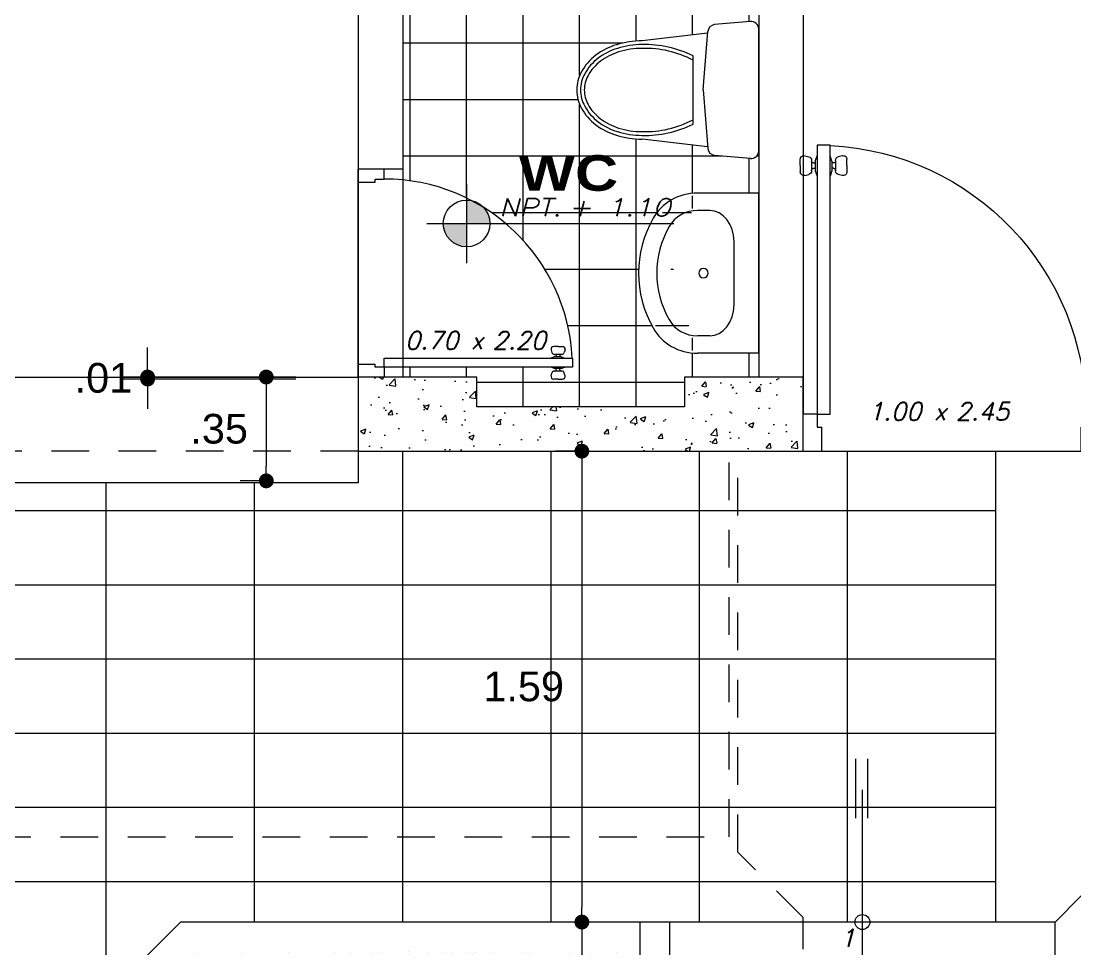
# Model space of a CAD drawing. Header units: millimetres. Extents: x 2178 to 2304, y 1220 to 1359.
# Drawn here: x 2205.739 to 2209.293, y 1338.592 to 1341.719 of the extents above; entities that cross this region are included whole.
import ezdxf
from ezdxf.enums import TextEntityAlignment as Align

# ---------------------------------------------------------------- set-up
doc = ezdxf.new("R2010")
doc.units = ezdxf.units.MM
doc.linetypes.add('HIDDEN', pattern=[9.524999999999999, 6.35, -3.175])
doc.layers.get('0').update_dxf_attribs({"lineweight": 0})
for name, color, linetype, lineweight in [('carpinteria', 12, 'Continuous', 5), ('COTAS', 40, 'Continuous', 20), ('Mobiliario', 52, 'Continuous', 5), ('PLUMA 1', 46, 'Continuous', 13), ('PLUMA 2', 94, 'Continuous', 15), ('PLUMA 7', 10, 'Continuous', 0), ('PLUMA4', 160, 'Continuous', 40), ('PROY', 13, 'HIDDEN', 13), ('TEXTO', 5, 'Continuous', 18), ('TEXTOS', 42, 'Continuous', 13)]:
    doc.layers.add(name, color=color, linetype=linetype, lineweight=lineweight)
doc.layers.add('pisos....', color=7, linetype='Continuous', lineweight=5, true_color=0x7c7f7e)
doc.styles.add('ARIAL', font='arial.ttf')
doc.styles.add('ARIAL-N', font='arialbd.ttf')
doc.styles.add('SIMPLEX', font='simplex.shx', dxfattribs={"width": 1.2, "oblique": 15})
doc.dimstyles.new('RPM 50', dxfattribs={"dimtxt": 0.1, "dimasz": 0.05, "dimexe": 0.08849999999999973, "dimexo": 0.1535, "dimgap": 0.07099999999999997, "dimtad": 2, "dimtih": 1, "dimtoh": 1, "dimzin": 4, "dimdsep": 46, "dimtxsty": 'ARIAL', "dimblk": 'DOT', "dimcen": 0.4, "dimdle": 0.25, "dimclrd": 8, "dimclre": 8, "dimclrt": 9, "dimadec": 0, "dimazin": 0, "dimtfac": 1, "dimtix": 1, "dimtmove": 0, "dimatfit": 3, "dimldrblk": 'DOT', "dimfxl": 0.5, "dimfxlon": 1, "dimlwd": 0, "dimlwe": 0, "dimarcsym": 0})

# ---------------------------------------------------------------- blocks, each defined once
blk = doc.blocks.new('puerta de 0.80')
for p, q in [((0, 0.7578726278069325), (0, 0.8078726278070008)), ((0, 0.05787262780700075), (0, 0.8078726278070008)), ((0.1000000000000227, 0.770372627806978), (0.1000000000000227, 0.8078726278070008)), ((0.06500000000005457, 0.7578726278069325), (0.06500000000005457, 0.770372627806978)), ((0.06500000000005457, 0.770372627806978), (0.1000000000000227, 0.770372627806978)), ((0, 0.7578726278069325), (0.06500000000005457, 0.7578726278069325)), ((0.7699992280930701, 0.1257452267906274), (0.753031481821381, 0.1257452267906274)), ((0.7699992280930701, 0.1257452267906274), (0.7869669743646455, 0.1257452267906274)), ((0.743372223558481, 0.1131570363396577), (0.7462233707656196, 0.1025164101029077)), ((0.7820575276252839, 0.09510460055400927), (0.7558826290285197, 0.09510460055400927)), ((0.7558826290285197, 0.09510460055400927), (0.7579409285608563, 0.09510460055400927)), ((0.7820575276252839, 0.08545825626470105), (0.7558826290285197, 0.08545825626470105)), ((0.762940928560738, 0.09010460055401381), (0.762940928560738, 0.08545825626470105)), ((0.7770575276252885, 0.09010460055401381), (0.7770575276252885, 0.08545825626470105)), ((0.7841158271576205, 0.09510460055400927), (0.7820575276252839, 0.09510460055400927)), ((0.7966262326275455, 0.1131570363396577), (0.7937750854204069, 0.1025164101029077)), ((0, 0.007872627806932542), (0, 0.05787262780700075)), ((0, 0.05787262780700075), (0.06500000000005457, 0.05787262780700075)), ((0.06500000000005457, 0.04537262780695528), (0.06500000000005457, 0.05787262780700075)), ((0.1000000000000227, 0.08037262780703713), (0.8250000000000455, 0.08037262780703713)), ((0.1000000000000227, 0.04537262780695528), (0.1000000000000227, 0.08037262780703713)), ((0.8250000000000455, 0.08037262780703713), (0.8250000000000455, 0.04537262780695528)), ((0.1000000000000227, 0.04537262780695528), (0.06500000000005457, 0.04537262780695528)), ((0.8250000000000455, 0.04537262780695528), (0.1000000000000227, 0.04537262780695528)), ((0.1000000000000227, 0.04537262780695528), (0.1000000000000227, 0.007872627806932542)), ((0.7820575276252839, 0.04028699934929136), (0.7558826290285197, 0.04028699934929136)), ((0.7820575276252839, 0.03064065505998315), (0.7558826290285197, 0.03064065505998315)), ((0.7558826290285197, 0.03064065505998315), (0.7579409285608563, 0.03064065505998315)), ((0.762940928560738, 0.0356406550599786), (0.762940928560738, 0.04028699934929136)), ((0.8250000000000455, 0.04537262780695528), (0.7720000000000482, 0.04537262780695528)), ((0.7770575276252885, 0.0356406550599786), (0.7770575276252885, 0.04028699934929136)), ((0.7841158271576205, 0.03064065505998315), (0.7820575276252839, 0.03064065505998315)), ((0.743372223558481, 0.01258821927433473), (0.7462233707656196, 0.02322884551108473)), ((0.7699992280930701, 2.882325134123676e-08), (0.753031481821381, 2.882325134123676e-08)), ((0.7699992280930701, 2.882325134123676e-08), (0.7869669743646455, 2.882325134123676e-08)), ((0.7966262326275455, 0.01258821927433473), (0.7937750854204069, 0.02322884551108473))]:
    blk.add_line(p, q)
at = {"linetype": 'Continuous', "lineweight": 0}
for p, q in [((0.7558826290285197, 0.08545825626470105), (0.7419099796773025, 0.08037262780692345)), ((0.7820575276252839, 0.08545825626470105), (0.796030176976501, 0.08037262780692345)), ((0.7558826290285197, 0.04028699934929136), (0.7419099796773025, 0.04537262780695528)), ((0.7820575276252839, 0.04028699934929136), (0.796030176976501, 0.04537262780695528))]:
    blk.add_line(p, q, dxfattribs=at)
for centre, radius, start, end in [((0.1000000000000227, 0.04537262780695528), 0.725, 2.767078666097358, 90), ((0.753031481821381, 0.1157452267906365), 0.01, 90, 195.0000000000087), ((0.7869669743646455, 0.1157452267906365), 0.01, 344.9999999999912, 90), ((0.7558826290285197, 0.1051046005540002), 0.01, 195.0000000001698, 270), ((0.7579409285607426, 0.09010460055401381), 0.005, 0, 90), ((0.7820575276252839, 0.09010460055401381), 0.005, 90, 180), ((0.7841158271575068, 0.1051046005540002), 0.01, 270, 344.9999999998302), ((0.7558826290285197, 0.02064065505999224), 0.01, 90, 164.9999999998302), ((0.7579409285607426, 0.0356406550599786), 0.005, 270, 0), ((0.7820575276252839, 0.0356406550599786), 0.005, 180, 270), ((0.7841158271575068, 0.02064065505999224), 0.01, 15.00000000016984, 90), ((0.753031481821381, 0.01000002882324225), 0.01, 164.9999999999913, 270), ((0.7869669743646455, 0.01000002882324225), 0.01, 270, 15.00000000000872)]:
    blk.add_arc(centre, radius, start, end)
blk = doc.blocks.new('P')
at = {"style": 'SIMPLEX', "oblique": 15}
blk.add_text('x', height=0.06, dxfattribs=at).set_placement((-0.01697368369676155, 0.0255492955629677))
blk.add_attdef('L', text='', height=0.06, dxfattribs=at).set_placement((-0.057659880294743, 0.02554929556297481), align=Align.RIGHT)
blk.add_attdef('H', (0.05806964743619147, 0.02554929556297481), '', height=0.06, dxfattribs=at)
blk = doc.blocks.new('LAVATORIO')
at = {"layer": 'PLUMA 1', "linetype": 'Continuous', "lineweight": 20}
for p, q in [((-0.2999934783219942, 0.2071363636785648), (-0.2999934783219942, -0.02195454545901754)), ((-0.2999934783219942, 0.2071363636785648), (0.2999934783219942, 0.2071363636785648)), ((0.2999934783219942, 0.2071363636785648), (0.2999934783219942, -0.02195454545901754)), ((-0.1188260869807323, 0.1148181818415779), (0.1188260869807323, 0.1148181818415779)), ((-0.234782608743501, 0.02386363636850319), (-0.234782608743501, -0.02195454545901754)), ((0.234782608743501, 0.02386363636850319), (0.234782608743501, -0.02195454545901754))]:
    blk.add_line(p, q, dxfattribs=at)
blk.add_circle((0, 0), 0.01750000000356522, dxfattribs=at)
at = {"layer": 'PLUMA 1', "linetype": 'Continuous', "lineweight": 20, "extrusion": (0, 0, -1)}
for centre, major_axis, ratio, start_param, end_param in [((-0.1188260869807323, 0.02386363636850319), (0.1159565217627687, 2.11200665065676e-14), 0.7846746081733931, 3.141592653590338, 4.712388980384833), ((0.1188260869807323, 0.02386363636850319), (-0.1159565217627687, 9.952126509930016e-14), 0.7846746081733929, 1.570796326794223, 3.1415926535887), ((-0.1188521754517069, -0.02195454545901754), (2.795176774598603e-13, 0.1893818215381344), 0.9565217391304283, 3.638567482427635, 4.712388980383277), ((-0.1188521754517069, -0.02195454545901754), (-1.25662522260505e-12, 0.1212000033427651), 0.9565217391302343, 3.638567482442401, 4.712388980394607), ((0.1188521754517069, -0.02195454545901754), (1.256475748923904e-12, 0.1212000033427651), 0.9565217391302343, 1.57079632678498, 2.644617824737187), ((0.1188521754517069, -0.02195454545901754), (-2.791350386132135e-13, 0.1893818215381344), 0.9565217391304283, 1.570796326796306, 2.64461782475195), ((0, 0.2071363636785648), (-2.207522384136759e-16, 0.3818181859691521), 0.9565217391303741, 2.64461781258921, 3.638567494590378), ((0, 0.2071363636785648), (1.873049312265182e-16, 0.4500000041648561), 0.9565217391303545, 2.644617814432515, 3.638567492747071)]:
    blk.add_ellipse(centre, major_axis=major_axis, ratio=ratio, start_param=start_param, end_param=end_param, dxfattribs=at)
blk = doc.blocks.new('A$C17BD6781')
at = {"layer": 'Mobiliario', "linetype": 'Continuous'}
for p, q in [((0.0470258381902795, 0.2024778968581415), (0.07702583819028064, 0.4624778968581325)), ((0.4970258381902681, 0.2024778968581415), (0.467025838190267, 0.4624778968581325)), ((0.1371245447934086, 0.2600000207519599), (0.406927131587139, 0.2600000207519599)), ((0.2720258381902738, 0.2200000207519395), (0.04046188830088226, 0.2019667219995256)), ((0.2720258381902738, 0.2200000207519395), (0.5035897880796654, 0.2019667219995256)), ((2.658856601556181e-08, 0.03271609313324575), (0.01291432294007677, 0.1747733529997788)), ((0.5440516497919816, 0.03271609313324575), (0.5311373534404709, 0.1747733529997788)), ((0.0298768227825974, 2.075196903206233e-08), (0.5141748535979502, 2.075196903206233e-08))]:
    blk.add_line(p, q, dxfattribs=at)
for points in [[(0.467025838190267, 0.4624778968581325, 0.07568148098942781), (0.4514763274974598, 0.564619449634364, 0.08594715031423093), (0.409911660521658, 0.6457161817953931, 0.1060218382171382), (0.3436150782673906, 0.7032144903049868, 0.1264657149685374), (0.2720258381902738, 0.7216159645624032, 0.1264657149685252), (0.2004365981131571, 0.7032144903049868, 0.1060218382171112), (0.1341400158588897, 0.6457161817953931, 0.08594715031425326), (0.09257534888308783, 0.564619449634364, 0.07568148098944026), (0.07702583819028064, 0.4624778968581325, 0.07568148098943636)], [(0.4520258381902806, 0.4624778968581325, 0.0756814809893859), (0.4371558434836231, 0.5601558482174767, 0.08594715031428633), (0.3979260275471859, 0.6366970575473658, 0.1060218382171535), (0.3363817185640983, 0.6900737708649274, 0.1264657149685132), (0.2720258381902738, 0.7066159645624168, 0.1264657149686313), (0.2076699578163925, 0.6900737708648705, 0.1060218382170392), (0.1461256488333618, 0.6366970575473658, 0.08594715031415015), (0.1068958328969813, 0.5601558482175903, 0.07568148098951734), (0.092025838190267, 0.4624778968581325, 0.07568148098951734)], [(0.4370258381902659, 0.4624778968581325, 0.07568148098938046), (0.422835359469758, 0.5556922468005894, 0.08594715031429338), (0.3859403945727138, 0.6276779332993385, 0.1060218382171472), (0.3291483588608344, 0.6769330514248111, 0.1264657149685263), (0.2720258381902738, 0.6916159645624305, 0.1264657149686292), (0.2149033175196564, 0.6769330514248111, 0.1060218382170225), (0.1581112818078338, 0.6276779332993385, 0.08594715031417827), (0.1212163169108464, 0.5556922468007031, 0.07568148098950629), (0.1070258381902818, 0.4624778968581325, 0.07568148098950629)]]:
    blk.add_lwpolyline(points, format="xyb", dxfattribs=at)
for centre, radius, start, end in [((0.5137349313203856, 0.4501454030077241), 0.4218893808016409, 178.3249151335759, 206.7885795011672), ((0.5137349313203856, 0.4501454030077241), 0.4068893808016409, 178.3249151335759, 207.8601275501853), ((0.03031674506016202, 0.4501454030077241), 0.4068893808016409, 332.1398724498131, 1.675084866424104), ((0.03031674506016202, 0.4501454030077241), 0.4218893808016409, 333.2114204988328, 1.675084866424104), ((0.04279111913410816, 0.1720572806184748), 0.03, 94.45298473469602, 174.8055710922652), ((0.5012605572464395, 0.1720572806184748), 0.03, 5.194428907734862, 85.54701526530398), ((0.0298768227825974, 0.03000002075194175), 0.03, 174.8055710922652, 270), ((0.5141748535979502, 0.03000002075194175), 0.03, 270, 5.194428907734862)]:
    blk.add_arc(centre, radius, start, end, dxfattribs=at)
blk = doc.blocks.new('N')
at = {"linetype": 'Continuous'}
h = blk.add_hatch(color=256, dxfattribs=at)
h.paths.add_polyline_path([(0, 0.1000000000000085), (0, 0), (0.1000000000000014, 0, 0.4142135623730981)])
h.paths.add_polyline_path([(-0.1000000000000014, 0, 0.4142135623730981), (0, -0.1000000000000085), (0, 0)])
for points in [[(0, 0.1700000000000017), (0, -0.1700000000000017)], [(-0.1700000000000017, 0), (0.8870854846603891, 0)]]:
    blk.add_lwpolyline(points)
blk.add_circle((0, 0), 0.1)
at = {"color": 64, "style": 'SIMPLEX', "oblique": 15, "width": 1.2}
blk.add_text('NPT.', height=0.075, dxfattribs=at).set_placement((0.1397908554024241, 0.03140925992012455))
at = {"color": 64, "style": 'SIMPLEX', "oblique": 15, "width": 1.062312430358449}
blk.add_attdef('NIV', text='', height=0.075, dxfattribs=at).set_placement((0.434891932751043, 0.03140925992012455), (0.8749927967566862, 0.03140925992012455), align=Align.FIT)
blk = doc.blocks.new('F1')
for points in [[(-0.1000000000000014, 0.01999999999999602), (0.1000000000000085, 0.01999999999999602)], [(-0.09999999999999432, -0.02000000000000313), (0.1000000000000014, -0.02000000000000313)]]:
    blk.add_lwpolyline(points)
blk = doc.blocks.new('_DOT')
at = {"color": 0, "linetype": 'ByBlock'}
blk.add_line((-0.5, 0), (-1, 0), dxfattribs=at)
at = {"color": 0, "linetype": 'ByBlock', "const_width": 0.5}
blk.add_lwpolyline([(-0.25, 0, 1), (0.25, 0, 1)], format="xyb", close=True, dxfattribs=at)
blk = doc.blocks.new('*D921')
at = {"color": 8, "lineweight": 0, "transparency": 16777216}
for p, q in [((2206.165855204908, 1340.569712895097), (2206.165855204908, 1340.619712895097)), ((2206.665855204908, 1340.519712895097), (2206.077355204909, 1340.519712895097)), ((2206.665855204908, 1340.512824345766), (2206.077355204909, 1340.512824345766)), ((2206.165855204908, 1340.512824345766), (2206.165855204908, 1340.519712895097)), ((2206.165855204908, 1340.462824345766), (2206.165855204908, 1340.412824345766))]:
    blk.add_line(p, q, dxfattribs=at)
at = {"layer": 'Defpoints', "color": 0, "transparency": 16777216}
for p in [(2206.165855204908, 1340.519712895097), (2206.876313205591, 1340.512824345766), (2207.276313205592, 1340.519712895097)]:
    blk.add_point(p, dxfattribs=at)
at = {"color": 8, "lineweight": 0, "transparency": 16777216, "xscale": 0.05, "yscale": 0.05, "zscale": 0.05}
for p, rotation in [((2206.165855204908, 1340.519712895097), 270), ((2206.165855204908, 1340.512824345766), 90)]:
    blk.add_blockref('_DOT', p, dxfattribs=dict(at, rotation=rotation))
at = {"color": 9, "transparency": 16777216, "insert": (2206.016922053476, 1340.51626862043), "char_height": 0.1, "attachment_point": 5, "style": 'ARIAL'}
blk.add_mtext('.01', dxfattribs=at)
blk = doc.blocks.new('*D890')
at = {"color": 8, "lineweight": 0, "transparency": 16777216}
for p, q in [((2206.566062830943, 1340.519712895097), (2206.477562830943, 1340.519712895097)), ((2206.566062830943, 1340.469712895097), (2206.566062830943, 1340.219712895097)), ((2206.566062830943, 1340.169712895097), (2206.477562830943, 1340.169712895097))]:
    blk.add_line(p, q, dxfattribs=at)
at = {"layer": 'Defpoints', "color": 0, "transparency": 16777216}
for p in [(2206.679140266971, 1340.519712895097), (2206.566062830943, 1340.169712895097), (2206.679140266971, 1340.169712895097)]:
    blk.add_point(p, dxfattribs=at)
at = {"color": 8, "lineweight": 0, "transparency": 16777216, "xscale": 0.05, "yscale": 0.05, "zscale": 0.05}
for p, rotation in [((2206.566062830943, 1340.519712895097), 90), ((2206.566062830943, 1340.169712895097), 270)]:
    blk.add_blockref('_DOT', p, dxfattribs=dict(at, rotation=rotation))
at = {"color": 9, "transparency": 16777216, "insert": (2206.407102394381, 1340.344712895096), "char_height": 0.1, "attachment_point": 5, "style": 'ARIAL'}
blk.add_mtext('.35', dxfattribs=at)
blk = doc.blocks.new('*D1094')
at = {"color": 8, "lineweight": 0, "transparency": 16777216}
for p, q in [((2207.630172221172, 1340.269712895097), (2207.541672221172, 1340.269712895097)), ((2207.630172221172, 1340.219712895097), (2207.630172221172, 1338.732575122097)), ((2207.630172221172, 1338.682575122097), (2207.541672221172, 1338.682575122097))]:
    blk.add_line(p, q, dxfattribs=at)
at = {"layer": 'Defpoints', "color": 0, "transparency": 16777216}
for p in [(2207.701313205592, 1340.269712895097), (2207.630172221172, 1338.682575122097), (2207.701313205592, 1338.682575122097)]:
    blk.add_point(p, dxfattribs=at)
at = {"color": 8, "lineweight": 0, "transparency": 16777216, "xscale": 0.05, "yscale": 0.05, "zscale": 0.05}
for p, rotation in [((2207.630172221172, 1340.269712895097), 90), ((2207.630172221172, 1338.682575122097), 270)]:
    blk.add_blockref('_DOT', p, dxfattribs=dict(at, rotation=rotation))
at = {"color": 9, "transparency": 16777216, "insert": (2207.433899369876, 1339.476144008596), "char_height": 0.1, "attachment_point": 5, "style": 'ARIAL'}
blk.add_mtext('1.59', dxfattribs=at)
blk = doc.blocks.new('*D904')
at = {"color": 8, "lineweight": 0, "transparency": 16777216}
for p, q in [((2207.649261119768, 1338.682575122097), (2207.541672221173, 1338.682575122097)), ((2207.630172221172, 1338.632575122097), (2207.630172221172, 1337.694097491011)), ((2207.649261119768, 1337.644097491011), (2207.541672221173, 1337.644097491011))]:
    blk.add_line(p, q, dxfattribs=at)
at = {"layer": 'Defpoints', "color": 0, "transparency": 16777216}
for p in [(2207.802761119768, 1338.682575122097), (2207.630172221172, 1337.644097491011), (2207.802761119768, 1337.644097491011)]:
    blk.add_point(p, dxfattribs=at)
at = {"color": 8, "lineweight": 0, "transparency": 16777216, "xscale": 0.05, "yscale": 0.05, "zscale": 0.05}
for p, rotation in [((2207.630172221172, 1338.682575122097), 90), ((2207.630172221172, 1337.644097491011), 270)]:
    blk.add_blockref('_DOT', p, dxfattribs=dict(at, rotation=rotation))
at = {"color": 9, "transparency": 16777216, "insert": (2207.434206327584, 1338.163336306553), "char_height": 0.1, "attachment_point": 5, "style": 'ARIAL'}
blk.add_mtext('1.04', dxfattribs=at)

msp = doc.modelspace()

# ---------------------------------------------------------------- hatches: boundary and pattern name
h = msp.add_hatch()
h.set_pattern_fill('AR-CONC', color=256, scale=0.001)
h.set_pattern_definition([(49.99999999999999, (1019.093095671087, -426.9564722311436), (0.182184668996004, -0.01593908553890309), [0.01905, -0.20955]), (355, (1019.093095671087, -426.9564722311436), (-0.03524342142496934, 0.1910568452390352), [0.01524, -0.16764058417]), (100.4514447, (1019.108277678087, -426.9578004846437), (0.1469412470903533, 0.1751177519121951), [0.01619000879999999, -0.1780902445999999]), (46.18420000000001, (1019.093095671087, -426.9056722311436), (0.2710790408921299, -0.04204232793272715), [0.028575, -0.314325]), (96.63555760999992, (1019.115685571087, -426.9091757311437), (0.237404134051503, 0.2474261245977215), [0.02428502314, -0.26713560816]), (351.1841511700001, (1019.093095671087, -426.9056722311436), (0.237404134064977, 0.2474261245855326), [0.02285996707, -0.25145973192]), (21, (1019.118495671087, -426.9183722311436), (0.1516143912691325, -0.1022651981870876), [0.01905, -0.20955]), (326.0000000000001, (1019.118495671087, -426.9183722311436), (0.06180202834764707, 0.1841879661223193), [0.01524, -0.16764]), (71.45144499999999, (1019.131130203687, -426.9268943310435), (0.2134164192787162, 0.08192276888590524), [0.0161900088, -0.1780899376]), (37.50000000000001, (1019.093095671087, -426.9564722311436), (0.003088603250591816, 0.0845550388731531), [0, -0.165608, 0, -0.17018, 0, -0.168275]), (7.499999999999999, (1019.093095671087, -426.9564722311436), (0.06681966251030574, 0.1001805748181195), [0, -0.09702799999999999, 0, -0.161798, 0, -0.06413500000000001]), (327.5, (1019.036453671087, -426.9564722311436), (0.1355905951668714, -0.005728743992673458), [0, -0.0635, 0, -0.19812, 0, -0.26289]), (317.5, (1019.011053671087, -426.9564722311436), (0.148129181386018, 0.02542649103333302), [0, -0.08255, 0, -0.131572, 0, -0.18669])])
h.paths.add_polyline_path([(2207.276313205591, 1340.519712895096), (2206.87631320559, 1340.519712895096), (2206.87631320559, 1340.269712895096), (2207.276313205591, 1340.269712895096), (2208.376313205591, 1340.269712895096), (2208.376313205591, 1340.519712895096), (2207.97631320559, 1340.519712895096), (2207.97631320559, 1340.419712895096), (2207.276313205591, 1340.419712895096)])
h = msp.add_hatch()
h.set_pattern_fill('AR-SAND', color=256, scale=0.002)
h.set_pattern_definition([(37.50000000000001, (1019.093095671087, -426.9564722311436), (-0.003200062591968091, 0.09788264746586847), [0, -0.077216, 0, -0.08636, 0, -0.08255]), (7.499999999999999, (1019.093095671087, -426.9564722311436), (0.08990465662760053, 0.1433650201136709), [0, -0.04165600000000001, 0, -0.069596, 0, -0.02667]), (327.5, (1019.030611671087, -426.9564722311436), (0.1581984740482916, 0.0002874369357091382), [0, -0.0254, 0, -0.09144, 0, -0.11938]), (317.5, (1019.030611671087, -426.9564722311436), (0.1527112904944594, 0.04458586465144325), [0, -0.0127, 0, -0.059944, 0, -0.06858])])
h.paths.add_polyline_path([(2206.317734561828, 1338.582575122097), (2205.82631320559, 1338.09115376586), (2205.82631320559, 1337.644097491012), (2207.82631320559, 1337.644097491012), (2207.82631320559, 1338.582575122097)])
h.paths.add_polyline_path([(2206.316641109874, 1338.17127766437), (2206.316068013429, 1338.170574552974), (2206.320990372001, 1338.173390495418), (2206.319612181889, 1338.173706070932)], flags=16)
h.paths.add_polyline_path([(2206.499576163581, 1337.978137941961), (2206.508242848075, 1337.974613261835), (2206.497881136785, 1337.984964441143), (2206.497516411548, 1337.984996805091)], flags=16)
h.paths.add_polyline_path([(2206.337875267868, 1337.772792188086), (2206.334839106793, 1337.76937997817), (2206.33998856735, 1337.764439507403), (2206.340008559556, 1337.769477949523)], flags=16)
h.paths.add_polyline_path([(2206.184847694504, 1337.665720167277), (2206.202614942232, 1337.743796005503), (2206.206307536037, 1337.740502290895), (2206.201933507515, 1337.751077086778), (2206.180540595051, 1337.705454363108)], flags=16)
h.paths.add_polyline_path([(2206.122889951808, 1337.779072058881), (2206.144996978403, 1337.806194373942), (2206.139360960276, 1337.817857118418)], flags=16)
h.paths.add_polyline_path([(2206.157960690885, 1337.786582127431), (2206.173719458226, 1337.730581853632), (2206.141455096536, 1337.692439077087), (2206.150758779001, 1337.715237117094), (2206.145366756821, 1337.725264718428), (2206.105132839422, 1337.685202211425), (2206.121658532493, 1337.741516255596), (2206.121795581556, 1337.729333419769)], flags=16)
h.paths.add_polyline_path([(2206.022443873001, 1337.966834856995), (2205.986973726472, 1337.94426281486), (2205.980447746067, 1337.933709654887), (2205.98393880815, 1337.933570575112), (2206.026718668882, 1337.963729074078)], flags=16)
h.paths.add_polyline_path([(2205.969318896545, 1337.940780716216), (2205.952045311651, 1337.930547024638), (2205.974500566746, 1337.926916902361), (2205.955976384677, 1337.915128718237), (2205.912286657167, 1337.926935364144)], flags=16)
h.paths.add_polyline_path([(2206.003904258252, 1338.027877724288), (2206.003619749221, 1338.027814799434), (2206.005942001383, 1338.025163494496)], flags=16)
h.paths.add_polyline_path([(2205.96848124454, 1338.155517565873), (2206.027213280001, 1338.101092758874), (2206.022514542575, 1338.099541736137), (2206.03385959871, 1338.098042358012), (2206.005045617254, 1338.139380525501)], flags=16)
h.paths.add_polyline_path([(2206.084762962789, 1338.121856797002), (2206.107339576079, 1338.126949561047), (2206.099599390286, 1338.147307550408), (2206.077560164385, 1338.158794459365), (2206.065157869557, 1338.159169544194)], flags=16)
h.paths.add_polyline_path([(2206.197352732815, 1338.128525637179), (2206.175329195842, 1338.144240748545), (2206.146052397556, 1338.165131494636), (2206.127957319491, 1338.173348171458), (2206.154667974807, 1338.12623476032), (2206.187709308536, 1338.121519365869)], flags=16)
h.paths.add_polyline_path([(2206.219599430749, 1338.20956381538), (2206.194347310281, 1338.270614176214), (2206.193109312613, 1338.238387385912), (2206.201605797713, 1338.230808703133), (2206.22571112861, 1338.282215955528), (2206.229442594237, 1338.22364594386), (2206.225147034987, 1338.235047191248)], flags=16)
h.paths.add_polyline_path([(2206.905041899895, 1338.094115916072), (2206.904964595673, 1338.094738278558), (2206.904045721187, 1338.093183486569)], flags=16)
h.paths.add_polyline_path([(2206.278152908086, 1338.159574833851), (2206.262394140746, 1338.21557510765), (2206.253842344463, 1338.205465214332), (2206.25602676913, 1338.212120717414), (2206.257393649414, 1338.223906634817), (2206.255542661549, 1338.240982515027), (2206.26595358961, 1338.257558876745), (2206.261863873454, 1338.214948228154), (2206.294658502435, 1338.253717884196), (2206.28535481997, 1338.230919844189), (2206.29074684215, 1338.220892242854), (2206.330980759549, 1338.260954749856), (2206.314455066478, 1338.204640705684), (2206.314318017415, 1338.216823541513)], flags=16)
h.paths.add_polyline_path([(2206.335494159854, 1338.184718212133), (2206.34080962833, 1338.195325851155), (2206.344910563688, 1338.212005004917), (2206.360363085573, 1338.224020942596), (2206.351082570414, 1338.204548531999)], flags=16)
h.paths.add_polyline_path([(2206.422630094324, 1338.204971417516), (2206.387840485033, 1338.157705645672), (2206.391878476295, 1338.169200640142), (2206.33831417873, 1338.12777364788), (2206.340581439766, 1338.158046516962), (2206.368755056134, 1338.197363785624), (2206.371120394652, 1338.181085785511)], flags=16)
h.paths.add_polyline_path([(2206.44451184529, 1338.117170225784), (2206.489604870561, 1338.121018374614), (2206.44074748537, 1338.088501824752), (2206.448473475619, 1338.097922511882), (2206.423630422623, 1338.089985190148)], flags=16)
h.paths.add_polyline_path([(2206.500841459412, 1338.097997708772), (2206.424342176225, 1338.074346677546), (2206.425348319845, 1338.079191414891), (2206.418377292232, 1338.070115997134), (2206.468584186152, 1338.074400553314)], flags=16)
h.paths.add_polyline_path([(2206.446833779259, 1338.148218850387), (2206.442918760337, 1338.137073922643), (2206.430988397199, 1338.129957201435), (2206.435027075257, 1338.14274394782)], flags=16)
h.paths.add_polyline_path([(2206.450233709437, 1338.055929530279), (2206.49939850374, 1338.047059161691), (2206.475002980706, 1338.043717367051), (2206.469014834302, 1338.034033938198), (2206.523826941804, 1338.019221597138), (2206.466794702424, 1338.005376245065), (2206.477276823211, 1338.011586350951), (2206.409615433379, 1338.01428190053)], flags=16)
h.paths.add_polyline_path([(2206.14414041599, 1338.27325900249), (2206.15414817379, 1338.193814956835), (2206.149551753898, 1338.195647094684), (2206.157278789426, 1338.187206042889), (2206.161777660916, 1338.237394186649)], flags=16)
h.paths.add_polyline_path([(2206.138623650618, 1338.195829615585), (2206.115477637752, 1338.221114434419), (2206.119518272613, 1338.266190619345), (2206.143056827113, 1338.212429047989), (2206.135120865518, 1338.221673548238)], flags=16)
h.paths.add_polyline_path([(2206.514978948875, 1337.887001685579), (2206.441174508259, 1337.918056735918), (2206.445059396126, 1337.921121283386), (2206.433885713073, 1337.91865000022), (2206.475100484792, 1337.889659791341)], flags=16)
h.paths.add_polyline_path([(2206.507734406029, 1337.946373050692), (2206.459853266445, 1337.956725271771), (2206.446237431337, 1337.950896084608), (2206.42213187772, 1337.951085076904), (2206.464568456356, 1337.971523820592), (2206.455355911694, 1337.976891537339), (2206.423334234416, 1337.975343140375), (2206.441886033182, 1337.986334106521), (2206.438099022246, 1337.986946315677)], flags=16)
h.paths.add_polyline_path([(2206.075863307242, 1338.121103337094), (2206.030217230794, 1338.132724058012), (2206.01331679818, 1338.179737203145), (2206.043341599646, 1338.14102953845), (2206.057518863752, 1338.136742864781)], flags=16)
h.paths.add_polyline_path([(2206.065717163537, 1338.17234294126), (2206.048217734209, 1338.182185458803), (2206.056301583646, 1338.160923576304), (2206.036830625697, 1338.171071896498), (2206.02521061723, 1338.21481163336)], flags=16)
h.paths.add_polyline_path([(2206.086961345119, 1338.190509234063), (2206.074567241926, 1338.202400325144), (2206.071887395588, 1338.221790570489), (2206.096144088209, 1338.186520101045), (2206.096094804288, 1338.174099551556), (2206.093490095747, 1338.180602083819)], flags=16)
h.paths.add_polyline_path([(2206.481130913782, 1337.848908008675), (2206.439678028378, 1337.875012228655), (2206.424889629172, 1337.874191474368), (2206.402302457491, 1337.882613653936), (2206.449170259331, 1337.887305625851)], flags=16)
h.paths.add_polyline_path([(2206.456071434157, 1337.84900853073), (2206.481950541438, 1337.811880899726), (2206.42936169062, 1337.837934361534), (2206.441383240117, 1337.835953801274), (2206.422087791361, 1337.853499855409)], flags=16)
h.paths.add_polyline_path([(2206.467632354431, 1337.79063939541), (2206.411171618171, 1337.842959473369), (2206.430834363861, 1337.833955403506), (2206.396484499885, 1337.839614572113), (2206.401416841876, 1337.825893922758), (2206.406088464287, 1337.820674403962), (2206.415611928022, 1337.81359769221)], flags=16)
h.paths.add_polyline_path([(2205.98694333964, 1338.058851335432), (2205.954982685189, 1338.097248952607), (2205.996435570593, 1338.071144732628), (2206.0112239698, 1338.071965486914), (2206.033811141481, 1338.063543307346)], flags=16)
h.paths.add_polyline_path([(2206.014025807611, 1338.092657105873), (2205.980042164814, 1338.097148430552), (2205.954163057534, 1338.134276061556), (2206.006751908351, 1338.108222599748), (2205.994730358854, 1338.110203160008)], flags=16)
h.paths.add_polyline_path([(2206.291973182981, 1337.672897958791), (2206.281965425182, 1337.752342004447), (2206.286561845073, 1337.750509866598), (2206.278834809546, 1337.758950918393), (2206.274335938055, 1337.708762774634)], flags=16)
h.paths.add_polyline_path([(2206.300044312527, 1337.787117028604), (2206.301047492251, 1337.785347576742), (2206.316981497687, 1337.774485011409), (2206.325989941459, 1337.754603609947), (2206.302987893273, 1337.771825965546)], flags=16)
h.paths.add_polyline_path([(2206.396324791637, 1337.786220175985), (2206.410902981742, 1337.731345327921), (2206.370396435435, 1337.773814020022), (2206.381015605283, 1337.76784129008), (2206.368884918422, 1337.790928619823), (2206.427471580494, 1337.760393080311), (2206.407704960222, 1337.785876003503)], flags=16)
h.paths.add_polyline_path([(2205.961299188708, 1338.025551388737), (2206.023958165192, 1337.99987684244), (2205.971545142615, 1337.974633140691), (2205.982986447778, 1337.967966829961), (2205.976052735379, 1337.968962352327), (2205.964208516275, 1337.96826186355), (2205.947713477723, 1337.963473800868), (2205.929581109501, 1337.970848108534), (2205.972254578352, 1337.974219785833), (2205.928379192943, 1337.999783910591), (2205.952446446999, 1337.994580410069), (2205.961385391712, 1338.001631790015), (2205.914944977774, 1338.03429768247), (2205.973273141564, 1338.027801882957)], flags=16)
h.paths.add_polyline_path([(2206.336514208685, 1337.798849410874), (2206.348405386575, 1337.792651694201), (2206.351746900436, 1337.78007365371), (2206.341451125088, 1337.78586449109)], flags=16)
h.paths.add_polyline_path([(2206.231834790413, 1337.768284646919), (2206.259332058205, 1337.730041925863), (2206.242059073511, 1337.683164378599), (2206.243939548458, 1337.732115740409), (2206.235834554792, 1337.74451249266)], flags=16)
h.paths.add_polyline_path([(2206.052142964344, 1337.868843019601), (2206.02821859836, 1337.815814780654), (2206.038726118822, 1337.81762458063), (2206.062260856376, 1337.839393858914), (2206.055114210879, 1337.81904942399), (2206.058408750023, 1337.821014688277), (2206.041268168541, 1337.81806241956), (2206.035316727245, 1337.814368129518), (2206.026693794523, 1337.806218206695), (2206.017135569268, 1337.791947531483), (2205.998505255754, 1337.785941317264), (2206.029027757044, 1337.815954148964), (2205.978984959213, 1337.807334850565), (2206.000766291108, 1337.818818870613), (2206.003081380372, 1337.829966383942), (2205.94650872841, 1337.825138586668), (2205.995366113601, 1337.85765513653), (2205.987640123352, 1337.848234449401)], flags=16)
h.paths.add_polyline_path([(2205.935272139559, 1337.84815925251), (2206.008813024331, 1337.870895645449), (2205.991183898247, 1337.858369243105), (2206.013259814012, 1337.88528751362), (2205.998911212118, 1337.887876304834), (2205.992055165041, 1337.886440320547), (2205.981164821021, 1337.881731114896)], flags=16)
h.paths.add_polyline_path([(2206.093454595954, 1337.760370453487), (2206.104948442976, 1337.766945759045), (2206.100619439118, 1337.761438749149), (2206.095303970642, 1337.750831110127), (2206.091203035283, 1337.734151956365), (2206.075750513398, 1337.722136018687), (2206.094167289629, 1337.760778165429), (2206.050090415459, 1337.735563029442), (2206.066630406127, 1337.753804132594), (2206.064993204319, 1337.765071175771), (2206.013483504647, 1337.741185543766), (2206.048273113939, 1337.788451315611), (2206.044235122676, 1337.77695632114), (2206.097799420241, 1337.818383313402)], flags=16)
h.paths.add_polyline_path([(2207.263478771677, 1338.347392281377), (2207.263194262647, 1338.347329356523), (2207.265516514808, 1338.344678051586)], flags=16)
h.paths.add_polyline_path([(2207.228055757965, 1338.475032122962), (2207.286787793426, 1338.420607315963), (2207.282089056001, 1338.419056293226), (2207.293434112135, 1338.417556915101), (2207.26462013068, 1338.458895082591)], flags=16)
h.paths.add_polyline_path([(2207.344337476215, 1338.441371354091), (2207.366914089504, 1338.446464118136), (2207.359173903712, 1338.466822107498), (2207.33713467781, 1338.478309016455), (2207.324732382982, 1338.478684101284)], flags=16)
h.paths.add_polyline_path([(2207.456927246241, 1338.448040194268), (2207.434903709268, 1338.463755305635), (2207.405626910981, 1338.484646051726), (2207.387531832916, 1338.492862728548), (2207.414242488233, 1338.445749317409), (2207.447283821962, 1338.441033922958)], flags=16)
h.paths.add_polyline_path([(2207.479173944174, 1338.529078372469), (2207.453921823706, 1338.590128733303), (2207.452683826038, 1338.557901943002), (2207.461180311137, 1338.550323260222), (2207.485285642036, 1338.601730512617), (2207.489017107663, 1338.54316050095), (2207.484721548413, 1338.554561748337)])
h.paths.add_polyline_path([(2207.568217750824, 1338.507124682237), (2207.568409525933, 1338.502681312293), (2207.569788381924, 1338.504203762777)], flags=0)
h.paths.add_polyline_path([(2207.759150677006, 1338.29765249905), (2207.7678173615, 1338.294127818924), (2207.75745565021, 1338.304478998232), (2207.757090924973, 1338.304511362181)], flags=16)
h.paths.add_polyline_path([(2207.597449781293, 1338.092306745175), (2207.594413620218, 1338.088894535259), (2207.599563080775, 1338.083954064493), (2207.599583072982, 1338.088992506612)], flags=16)
h.paths.add_polyline_path([(2207.44442220793, 1337.985234724367), (2207.462189455657, 1338.063310562592), (2207.465882049462, 1338.060016847985), (2207.461508020941, 1338.070591643867), (2207.440115108477, 1338.024968920198)], flags=16)
h.paths.add_polyline_path([(2207.382464465234, 1338.098586615971), (2207.404571491828, 1338.125708931032), (2207.398935473701, 1338.137371675507)], flags=16)
h.paths.add_polyline_path([(2207.41753520431, 1338.10609668452), (2207.433293971651, 1338.050096410721), (2207.401029609962, 1338.011953634176), (2207.410333292426, 1338.034751674183), (2207.404941270246, 1338.044779275517), (2207.364707352847, 1338.004716768515), (2207.381233045918, 1338.061030812686), (2207.381370094982, 1338.048847976859)], flags=16)
h.paths.add_polyline_path([(2207.282018386427, 1338.286349414084), (2207.246548239897, 1338.26377737195), (2207.240022259492, 1338.253224211977), (2207.243513321576, 1338.253085132201), (2207.286293182307, 1338.283243631167)], flags=16)
h.paths.add_polyline_path([(2207.22889340997, 1338.260295273305), (2207.211619825076, 1338.250061581727), (2207.234075080171, 1338.24643145945), (2207.215550898103, 1338.234643275327), (2207.171861170592, 1338.246449921234)], flags=16)
h.paths.add_polyline_path([(2207.220959905138, 1338.321146347105), (2207.1745194912, 1338.353812239559), (2207.23284765499, 1338.347316440047), (2207.220873702133, 1338.345065945826), (2207.283532678617, 1338.319391399529), (2207.231119656041, 1338.29414769778), (2207.242560961203, 1338.28748138705), (2207.235627248805, 1338.288476909417), (2207.2237830297, 1338.287776420639), (2207.207287991148, 1338.282988357958), (2207.189155622927, 1338.290362665623), (2207.231829091778, 1338.293734342923), (2207.187953706368, 1338.31929846768), (2207.212020960425, 1338.314094967159)], flags=16)
h.paths.add_polyline_path([(2207.246517853066, 1338.378365892521), (2207.214557198615, 1338.416763509697), (2207.256010084019, 1338.390659289717), (2207.270798483225, 1338.391480044004), (2207.293385654906, 1338.383057864435)], flags=16)
h.paths.add_polyline_path([(2207.194846652984, 1338.1676738096), (2207.271345936172, 1338.191324840825), (2207.270339792552, 1338.186480103481), (2207.277310820165, 1338.195555521238), (2207.227103926244, 1338.191270965058)], flags=16)
h.paths.add_polyline_path([(2207.239616678239, 1338.416662987642), (2207.213737570959, 1338.453790618645), (2207.266326421777, 1338.427737156838), (2207.25430487228, 1338.429717717097), (2207.273600321036, 1338.412171662962)], flags=16)
h.paths.add_polyline_path([(2207.281892832991, 1338.149696549485), (2207.288576238531, 1338.162914056022), (2207.307163645833, 1338.178264030714), (2207.287793111785, 1338.135329337743), (2207.298300632247, 1338.137139137719), (2207.321835369801, 1338.158908416003), (2207.314688724305, 1338.13856398108), (2207.317983263449, 1338.140529245366), (2207.300842681966, 1338.137576976649), (2207.29489124067, 1338.133882686607), (2207.286268307949, 1338.125732763785), (2207.276710082694, 1338.111462088572), (2207.258079769179, 1338.105455874354), (2207.288602270469, 1338.135468706053), (2207.238559472638, 1338.126849407654)], flags=16)
h.paths.add_polyline_path([(2207.251176267106, 1338.148501292588), (2207.206083241835, 1338.144653143758), (2207.254940627026, 1338.177169693619), (2207.247214636778, 1338.16774900649), (2207.272057689774, 1338.175686328223)], flags=16)
h.paths.add_polyline_path([(2207.335437820668, 1338.440617894184), (2207.289791744219, 1338.452238615102), (2207.272891311605, 1338.499251760234), (2207.302916113072, 1338.46054409554), (2207.317093377178, 1338.456257421871)], flags=16)
h.paths.add_polyline_path([(2207.325291676962, 1338.491857498349), (2207.307792247635, 1338.501700015893), (2207.315876097072, 1338.480438133393), (2207.296405139122, 1338.490586453587), (2207.284785130656, 1338.53432619045)], flags=16)
h.paths.add_polyline_path([(2207.326204919552, 1338.073318689683), (2207.324567717744, 1338.08458573286), (2207.273058018073, 1338.060700100855), (2207.307847627364, 1338.1079658727), (2207.303809636101, 1338.096470878229), (2207.357373933666, 1338.137897870492), (2207.353029109378, 1338.079885010577), (2207.364522956402, 1338.086460316135), (2207.360193952543, 1338.080953306239), (2207.354878484067, 1338.070345667217), (2207.350777548708, 1338.053666513454), (2207.335325026824, 1338.041650575776), (2207.353741803055, 1338.080292722519), (2207.309664928884, 1338.055077586531)], flags=16)
h.paths.add_polyline_path([(2207.363447353783, 1338.533369315207), (2207.374023500304, 1338.529153651975), (2207.379092786038, 1338.585705176434), (2207.402631340538, 1338.531943605079), (2207.394695378943, 1338.541188105327), (2207.398198164044, 1338.515344172675), (2207.353588479618, 1338.564076012385)])
h.paths.add_polyline_path([(2207.331461909014, 1338.541305127578), (2207.355718601634, 1338.506034658134), (2207.355669317712, 1338.493614108645), (2207.353064609173, 1338.500116640909), (2207.346535858544, 1338.510023791153), (2207.334141755351, 1338.521914882234)], flags=16)
h.paths.add_polyline_path([(2207.426736711263, 1338.509523438257), (2207.431777781493, 1338.52320451377), (2207.431554153115, 1338.530205758142), (2207.428807579273, 1338.541748398345), (2207.403714929416, 1338.592773559579), (2207.413335664833, 1338.516401792892), (2207.404060832304, 1338.535938279881)])
h.paths.add_polyline_path([(2207.596739770392, 1338.507567638956), (2207.600384141755, 1338.514840408244), (2207.613960398193, 1338.570057193889), (2207.572239483741, 1338.505368936885), (2207.586388466048, 1338.559671224784), (2207.583362517292, 1338.555958797191), (2207.574029579904, 1338.524155262774), (2207.573892530841, 1338.536338098602), (2207.56047545874, 1338.515099118475), (2207.563614348653, 1338.480492566023)], flags=16)
h.paths.add_polyline_path([(2207.515117174974, 1338.560497072117), (2207.525528103035, 1338.577073433835), (2207.521438386879, 1338.534462785243), (2207.554233015861, 1338.573232441285), (2207.535723595647, 1338.527876368124), (2207.539099859404, 1338.513455160417), (2207.534727852869, 1338.489748642493), (2207.52196865417, 1338.53508966474), (2207.513416857888, 1338.524979771421), (2207.515601282556, 1338.531635274504), (2207.516968162839, 1338.543421191906)], flags=16)
h.paths.add_polyline_path([(2207.551547696406, 1337.99241251588), (2207.541539938607, 1338.071856561536), (2207.546136358499, 1338.070024423688), (2207.538409322971, 1338.078465475482), (2207.53391045148, 1338.028277331723)], flags=16)
h.paths.add_polyline_path([(2207.491409303838, 1338.087799204009), (2207.51890657163, 1338.049556482952), (2207.501633586936, 1338.002678935688), (2207.503514061883, 1338.051630297499), (2207.495409068217, 1338.064027049749)], flags=16)
h.paths.add_polyline_path([(2207.628459431847, 1338.110443176913), (2207.687046093919, 1338.0799076374), (2207.667279473647, 1338.105390560592), (2207.655899305063, 1338.105734733074), (2207.670477495167, 1338.050859885011), (2207.62997094886, 1338.093328577112), (2207.640590118708, 1338.087355847169)], flags=16)
h.paths.add_polyline_path([(2207.596088722111, 1338.118363967963), (2207.607979900001, 1338.112166251291), (2207.611321413861, 1338.0995882108), (2207.601025638514, 1338.10537904818)], flags=16)
h.paths.add_polyline_path([(2207.559618825952, 1338.106631585694), (2207.560622005676, 1338.104862133831), (2207.576556011113, 1338.093999568498), (2207.585564454884, 1338.074118167036), (2207.562562406698, 1338.091340522636)], flags=16)
h.paths.add_polyline_path([(2207.645597696938, 1338.53010848893), (2207.62905770627, 1338.511867385778), (2207.630694908078, 1338.500600342601), (2207.68220460775, 1338.524485974606), (2207.647414998458, 1338.477220202761), (2207.651452989721, 1338.488715197232), (2207.597888692156, 1338.447288204969), (2207.602233516443, 1338.505301064884)], flags=16)
h.paths.add_polyline_path([(2207.7745534623, 1338.206516242669), (2207.700749021685, 1338.237571293007), (2207.70463390955, 1338.240635840475), (2207.693460226499, 1338.23816455731), (2207.734674998218, 1338.209174348431)], flags=16)
h.paths.add_polyline_path([(2207.661876970916, 1338.202128211026), (2207.708744772756, 1338.20682018294), (2207.740705427207, 1338.168422565764), (2207.699252541803, 1338.194526785744), (2207.684464142597, 1338.193706031457)], flags=16)
h.paths.add_polyline_path([(2207.749179383987, 1338.440532931703), (2207.700321998796, 1338.408016381842), (2207.708047989044, 1338.417437068971), (2207.683204936049, 1338.409499747238), (2207.704086358716, 1338.436684782873)], flags=16)
h.paths.add_polyline_path([(2207.760415972838, 1338.417512265861), (2207.68391668965, 1338.393861234636), (2207.68492283327, 1338.39870597198), (2207.677951805657, 1338.389630554223), (2207.728158699578, 1338.393915110403)], flags=16)
h.paths.add_polyline_path([(2207.694601588683, 1338.462258504909), (2207.706408292684, 1338.467733407476), (2207.702493273762, 1338.456588479732), (2207.690562910624, 1338.449471758525)], flags=16)
h.paths.add_polyline_path([(2207.681662304786, 1338.173014412499), (2207.715645947583, 1338.168523087819), (2207.741525054863, 1338.131395456816), (2207.688936204045, 1338.157448918624), (2207.700957753542, 1338.155468358364)], flags=16)
h.paths.add_polyline_path([(2207.727206867856, 1338.110153952499), (2207.670746131595, 1338.162474030459), (2207.690408877287, 1338.153469960596), (2207.65605901331, 1338.159129129202), (2207.660991355301, 1338.145408479847), (2207.665662977712, 1338.140188961051), (2207.675186441447, 1338.1331122493)], flags=16)
h.paths.add_polyline_path([(2207.709808222863, 1338.375444087368), (2207.758973017166, 1338.36657371878), (2207.734577494132, 1338.36323192414), (2207.728589347727, 1338.353548495287), (2207.783401455229, 1338.338736154227), (2207.726369215849, 1338.324890802154), (2207.736851336637, 1338.33110090804), (2207.669189946804, 1338.333796457619)], flags=16)
h.paths.add_polyline_path([(2207.681706391146, 1338.270599633993), (2207.724142969781, 1338.291038377681), (2207.714930425119, 1338.296406094428), (2207.682908747841, 1338.294857697465), (2207.701460546607, 1338.30584866361), (2207.697673535671, 1338.306460872766), (2207.767308919454, 1338.265887607781), (2207.71942777987, 1338.276239828861), (2207.705811944762, 1338.270410641698)], flags=16)
at = {"layer": 'pisos....'}
h = msp.add_hatch(dxfattribs=at)
h.set_pattern_fill('NET', color=256, scale=0.06)
h.set_pattern_definition([(0, (1019.093095671087, -426.9564722311436), (0, 0.1905), []), (90, (1019.093095671087, -426.9564722311436), (-0.1905, 1.166437552015814e-17), [])])
edge = h.paths.add_edge_path()
edge.add_ellipse((2208.020131387367, 1340.976808859948), major_axis=(-0.170443639384357, 2.499081723458499e-13), ratio=0.956521739130593, start_angle=-89.99999999991968, end_angle=-28.47456021661759, ccw=False)
edge.add_line((2208.019982787856, 1341.139836032532), (2208.22631320559, 1341.139836032532))
edge.add_line((2208.22631320559, 1341.139836032532), (2208.22631320559, 1341.281277410138))
edge.add_arc((2208.200813205591, 1341.281277410138), 0.02549999999999673, -95.19442890754982, 0, ccw=False)
edge.add_line((2208.198504544067, 1341.255882133373), (2208.07775587318, 1341.266859285272))
edge.add_arc((2208.080064534704, 1341.292254562037), 0.0255000000000944, 184.4529847348701, 264.80557109245024, ccw=False)
edge.add_line((2208.05464150953, 1341.290274715829), (2208.0542070109, 1341.295854073235))
edge.add_line((2208.0542070109, 1341.295854073235), (2207.8332070109, 1341.321354073235))
edge.add_arc((2207.8332070109, 1341.613115069854), 0.291760996619687, 252.68808428414792, 270, ccw=False)
edge.add_arc((2207.813927997865, 1341.551262594201), 0.2269735820387949, 233.0387361214157, 252.6880842841864, ccw=False)
edge.add_arc((2207.784402557899, 1341.512025848246), 0.177868858861434, 208.830754681469, 233.0387361213607, ccw=False)
edge.add_arc((2207.739127600367, 1341.487104073235), 0.1261879470156083, 180.0000000001032, 208.8307546814521, ccw=False)
edge.add_arc((2207.739127600367, 1341.487104073234), 0.1261879470160389, 151.1692453179555, 179.9999999998968, ccw=False)
edge.add_arc((2207.784402557898, 1341.462182298223), 0.1778688588609801, 126.96126387970901, 151.1692453179983, ccw=False)
edge.add_arc((2207.813927997866, 1341.422945552269), 0.2269735820391569, 107.3119157153069, 126.96126387969781, ccw=False)
edge.add_arc((2207.8332070109, 1341.361093076615), 0.2917609966197344, 90, 107.31191571531679, ccw=False)
edge.add_line((2207.8332070109, 1341.652854073235), (2208.0542070109, 1341.678354073235))
edge.add_line((2208.0542070109, 1341.678354073235), (2208.05464150953, 1341.683933430641))
edge.add_arc((2208.080064534704, 1341.681953584432), 0.0255000000000944, 95.19442890754982, 175.5470152651299, ccw=False)
edge.add_line((2208.07775587318, 1341.707348861197), (2208.198504544066, 1341.718326013096))
edge.add_arc((2208.200813205591, 1341.692930736331), 0.02549999999999673, 0, 95.19442890754982, ccw=False)
edge.add_line((2208.22631320559, 1341.692930736331), (2208.22631320559, 1341.819712895096))
edge.add_line((2208.22631320559, 1341.819712895096), (2207.92631320559, 1341.819712895096))
edge.add_line((2207.92631320559, 1341.819712895096), (2207.02631320559, 1341.819712895096))
edge.add_line((2207.026313205591, 1341.819712895096), (2207.026313205591, 1341.219712895096))
edge.add_line((2207.026313205591, 1341.219712895096), (2207.026313205591, 1341.183814069654))
edge.add_arc((2206.963813205591, 1340.552525395096), 0.6343750000001274, 2.76707866610559, 84.34592333882102, ccw=False)
edge.add_line((2207.597448550248, 1340.583150395096), (2207.59818820559, 1340.583150395096))
edge.add_line((2207.59818820559, 1340.583150395096), (2207.59818820559, 1340.552525395096))
edge.add_line((2207.59818820559, 1340.552525395096), (2207.572839610445, 1340.552525395096))
edge.add_line((2207.572839610445, 1340.552525395096), (2207.560613542263, 1340.548075470196))
edge.add_line((2207.560613542262, 1340.548075470196), (2207.556238542262, 1340.548075470196))
edge.add_line((2207.556238542263, 1340.548075470196), (2207.556238542263, 1340.544009918943))
edge.add_arc((2207.560611772532, 1340.543885492225), 0.00437499999998181, 178.370265780623, 278.0578173602636)
edge.add_arc((2207.562414554353, 1340.530884918943), 0.008750000000019478, 15.0000000010358, 97.81332902532961, ccw=False)
edge.add_line((2207.570866405333, 1340.533149585588), (2207.573361159139, 1340.52383903763))
edge.add_arc((2207.564909308159, 1340.521574370985), 0.008749999999939017, -90, 15.0000000010358, ccw=False)
edge.add_line((2207.564909308159, 1340.512824370986), (2207.550062530172, 1340.512824370986))
edge.add_line((2207.550062530172, 1340.512824370986), (2207.535215752184, 1340.512824370986))
edge.add_arc((2207.535215752184, 1340.521574370985), 0.008749999999939015, 164.9999999989642, 270, ccw=False)
edge.add_line((2207.526763901204, 1340.52383903763), (2207.52925865501, 1340.533149585587))
edge.add_arc((2207.537710505991, 1340.530884918943), 0.008750000000019478, 90, 165.0000000004023, ccw=False)
edge.add_line((2207.537710505991, 1340.539634918943), (2207.539511518081, 1340.539634918943))
edge.add_arc((2207.539511518081, 1340.544009918943), 0.00437499999998181, 270, 360)
edge.add_line((2207.543886518081, 1340.544009918943), (2207.543886518081, 1340.548075470196))
edge.add_line((2207.543886518081, 1340.548075470196), (2207.537710505991, 1340.548075470196))
edge.add_line((2207.537710505991, 1340.548075470196), (2207.525484437808, 1340.552525395096))
edge.add_line((2207.525484437808, 1340.552525395096), (2207.02631320559, 1340.552525395096))
edge.add_line((2207.026313205591, 1340.552525395096), (2207.026313205591, 1340.519712895096))
edge.add_line((2207.026313205591, 1340.519712895096), (2207.276313205591, 1340.519712895096))
edge.add_line((2207.276313205591, 1340.519712895096), (2207.276313205591, 1340.419712895096))
edge.add_line((2207.276313205591, 1340.419712895096), (2207.97631320559, 1340.419712895096))
edge.add_line((2207.97631320559, 1340.419712895096), (2207.97631320559, 1340.519712895096))
edge.add_line((2207.97631320559, 1340.519712895096), (2208.22631320559, 1340.519712895096))
edge.add_line((2208.22631320559, 1340.519712895096), (2208.22631320559, 1340.599847771552))
edge.add_line((2208.22631320559, 1340.599847771552), (2208.019982787856, 1340.599847771552))
edge.add_ellipse((2208.020131387367, 1340.762874944135), major_axis=(0.1704436393843569, 2.49983864526988e-13), ratio=0.9565217391305934, start_angle=208.4745602166175, end_angle=269.9999999999196, ccw=False)
edge.add_ellipse((2208.22631320559, 1340.869841902042), major_axis=(-0.4050000037482276, 4.744386080289655e-16), ratio=0.9565217391312869, start_angle=-28.474560807873104, end_angle=28.474560807873274, ccw=False)

# ---------------------------------------------------------------- linework, layer by layer
for points in [[(2206.87631320559, 1341.219712895096), (2206.87631320559, 1340.519712895096)], [(2207.026313205591, 1341.219712895096), (2207.026313205591, 1340.519712895096)], [(2208.376313205591, 1340.269712895096), (2209.376313205591, 1340.269712895096), (2209.376313205591, 1340.519712895096)], [(2208.376313205591, 1340.269712895096), (2210.276313205591, 1340.269712895096), (2210.276313205591, 1340.269712895096)]]:
    msp.add_lwpolyline(points)
msp.add_lwpolyline([(2206.87631320559, 1340.162824345765), (2204.526313205591, 1340.162824345765), (2204.526313205591, 1340.519712895096), (2206.87631320559, 1340.519712895096)], close=True)
for points in [[(2207.026313205581, 1338.682575122097), (2207.026313205576, 1340.269712895096)], [(2207.526313205581, 1338.682575122098), (2207.526313205576, 1340.269712895098)], [(2208.026313205581, 1338.682575122099), (2208.026313205576, 1340.269712895099)], [(2208.526313205581, 1338.682575122101), (2208.526313205576, 1340.2697128951)], [(2209.026313205581, 1338.682575122102), (2209.026313205576, 1340.269712895102)], [(2206.026313205582, 1338.432575122088), (2206.026313205577, 1340.162824345765)], [(2206.526313205581, 1338.682575122097), (2206.526313205577, 1340.162824345765)], [(2192.82631320559, 1340.069712895096), (2209.026313205577, 1340.069712895096)], [(2193.282878503325, 1339.819712895096), (2209.026313205577, 1339.819712895096)], [(2193.500205091462, 1339.569712895096), (2209.026313205578, 1339.569712895096)], [(2193.590721125581, 1339.319712895096), (2209.026313205579, 1339.319712895096)], [(2192.82631320559, 1339.069712895096), (2209.02631320558, 1339.069712895096)], [(2203.587915745969, 1338.819712895096), (2209.02631320558, 1338.819712895096)]]:
    msp.add_lwpolyline(points, dxfattribs=at)
at = {"layer": 'PLUMA 1'}
msp.add_line((2208.57631320559, 1337.913336306554), (2208.57631320559, 1339.127813794169), dxfattribs=at)
msp.add_circle((2208.57631320559, 1338.682575122097), 0.025, dxfattribs=at)
at = {"layer": 'PLUMA 2', "color": 40, "linetype": 'Continuous', "lineweight": 20, "flags": 128}
for points in [[(2209.22631320559, 1338.682575122097), (2209.48274655476, 1338.941428623849)], [(2204.71345097859, 1337.119712895096), (2206.276313205591, 1338.682575122097)], [(2207.82631320559, 1338.682575122097), (2206.276313205591, 1338.682575122097)], [(2207.82631320559, 1337.602676134774), (2207.82631320559, 1338.682575122097)], [(2207.92631320559, 1338.682575122097), (2207.82631320559, 1338.682575122097)], [(2207.92631320559, 1337.644097491012), (2207.92631320559, 1338.682575122097)], [(2209.22631320559, 1338.682575122097), (2207.92631320559, 1338.682575122097)], [(2209.22631320559, 1338.182575122097), (2209.22631320559, 1338.682575122097)]]:
    msp.add_lwpolyline(points, dxfattribs=at)
at = {"layer": 'PLUMA 7'}
for points in [[(2206.87631320559, 1343.719712895096), (2206.87631320559, 1341.219712895096)], [(2208.22631320559, 1343.019712895096), (2208.22631320559, 1340.519712895096)], [(2208.376313205591, 1343.019712895096), (2208.376313205591, 1340.394712895096)], [(2207.026313205591, 1341.819712895096), (2207.026313205591, 1341.219712895096)], [(2207.026313205591, 1341.219712895096), (2206.87631320559, 1341.219712895096)], [(2207.276313205591, 1340.419712895096), (2207.276313205591, 1340.519712895096), (2206.87631320559, 1340.519712895096), (2206.87631320559, 1340.269712895096), (2207.276313205591, 1340.269712895096)], [(2207.026313205591, 1340.269712895096), (2208.376313205591, 1340.269712895096), (2208.376313205591, 1340.519712895096), (2207.97631320559, 1340.519712895096), (2207.97631320559, 1340.419712895096)], [(2207.97631320559, 1340.419712895096), (2207.276313205591, 1340.419712895096)]]:
    msp.add_lwpolyline(points, dxfattribs=at)
at = {"layer": 'PROY', "ltscale": 0.02, "flags": 128}
for points in [[(2206.87631320559, 1340.269712895096), (2200.026313205591, 1340.269712895096)], [(2208.12631320559, 1338.969712895096), (2208.12631320559, 1340.269712895096)], [(2208.156313205591, 1338.918291538857), (2208.156313205591, 1340.239712895095)], [(2194.97631320559, 1338.969712895096), (2208.12631320559, 1338.969712895096)], [(2208.37631320559, 1338.698291538858), (2208.156313205591, 1338.918291538857)], [(2208.37631320559, 1337.909813907773), (2208.37631320559, 1338.698291538858)]]:
    msp.add_lwpolyline(points, dxfattribs=at)

# ---------------------------------------------------------------- block references
at = {"layer": 'carpinteria', "xscale": -1.25, "yscale": 1.25, "zscale": 1.25, "rotation": 270}
msp.add_blockref('puerta de 0.80', (2208.366472420832, 1340.269712895096), dxfattribs=at)
at = {"layer": 'carpinteria', "xscale": 0.875, "yscale": 0.875, "zscale": 0.875}
msp.add_blockref('puerta de 0.80', (2206.87631320559, 1340.512824345765), dxfattribs=at)
at = {"layer": 'COTAS'}
ref = msp.add_blockref('N', (2207.241634756394, 1341.037217600939), dxfattribs=dict(at, xscale=0.7870854846603947, yscale=0.7870854846603947, zscale=0.7870854846603947))
ref.add_attrib('NIV', '+ 1.10', dxfattribs={"layer": '0', "color": 64, "height": 0.05903141134952907, "style": 'SIMPLEX', "oblique": 15, "width": 1.220081603184946}).set_placement((2207.583931884058, 1341.061939373506), (2207.930328885904, 1341.061939373506), align=Align.FIT)
at = {"layer": 'Mobiliario', "xscale": 0.8500000000000227, "yscale": 0.8500000000000227, "zscale": 0.8500000000000227, "rotation": 90}
msp.add_blockref('A$C17BD6781', (2208.22631322323, 1341.255882110773), dxfattribs=at)
at = {"layer": 'PLUMA 1', "xscale": -1, "rotation": 270}
msp.add_blockref('F1', (2208.574257349121, 1339.132575122097), dxfattribs=at)
at = {"layer": 'PLUMA4', "xscale": -0.9, "yscale": 0.9, "zscale": 0.9, "rotation": 270}
msp.add_blockref('LAVATORIO', (2208.03989047828, 1340.869841902042), dxfattribs=at)
at = {"layer": 'TEXTOS'}
for p, values in [((2207.271393701918, 1340.587445677539), {'H': '2.20', 'L': '0.70'}), ((2208.832724164725, 1340.348252496726), {'H': '2.45', 'L': '1.00'})]:
    msp.add_blockref('P', p, dxfattribs=at).add_auto_attribs(values)

# ---------------------------------------------------------------- texts
at = {"layer": 'TEXTO', "style": 'ARIAL-N', "width": 1.2}
msp.add_text('WC', height=0.12, dxfattribs=at).set_placement((2207.584812164741, 1341.147359375336), align=Align.CENTER)
at = {"layer": 'TEXTOS', "style": 'SIMPLEX', "oblique": 15}
msp.add_text('1', height=0.06, dxfattribs=at).set_placement((2208.52513218311, 1338.628642344088), align=Align.MIDDLE_CENTER)

# ---------------------------------------------------------------- dimensions: what is measured, and where the dimension line sits
dim = msp.add_linear_dim(base=(2206.165855204908, 1340.519712895097), p1=(2206.87631320559, 1340.512824345765), p2=(2207.276313205591, 1340.519712895096), angle=90, dimstyle='RPM 50', override={"dimtmove": 1})
dim.commit()
dim.dimension.update_dxf_attribs({"geometry": '*D921', "text_midpoint": (2206.016922053476, 1340.51626862043)})
for base, p1, p2, picture, middle in [((2206.566062830943, 1340.169712895097), (2206.67914026697, 1340.519712895096), (2206.67914026697, 1340.169712895096), '*D890', (2206.407102394381, 1340.344712895096)), ((2207.630172221172, 1338.682575122097), (2207.701313205591, 1340.269712895096), (2207.701313205591, 1338.682575122097), '*D1094', (2207.433899369876, 1339.476144008596)), ((2207.630172221172, 1337.644097491011), (2207.802761119767, 1338.682575122097), (2207.802761119767, 1337.64409749101), '*D904', (2207.434206327584, 1338.163336306553))]:
    dim = msp.add_linear_dim(base=base, p1=p1, p2=p2, angle=90, dimstyle='RPM 50')
    dim.commit()
    dim.dimension.update_dxf_attribs({"geometry": picture, "text_midpoint": middle})

doc.saveas('drawing.dxf')
